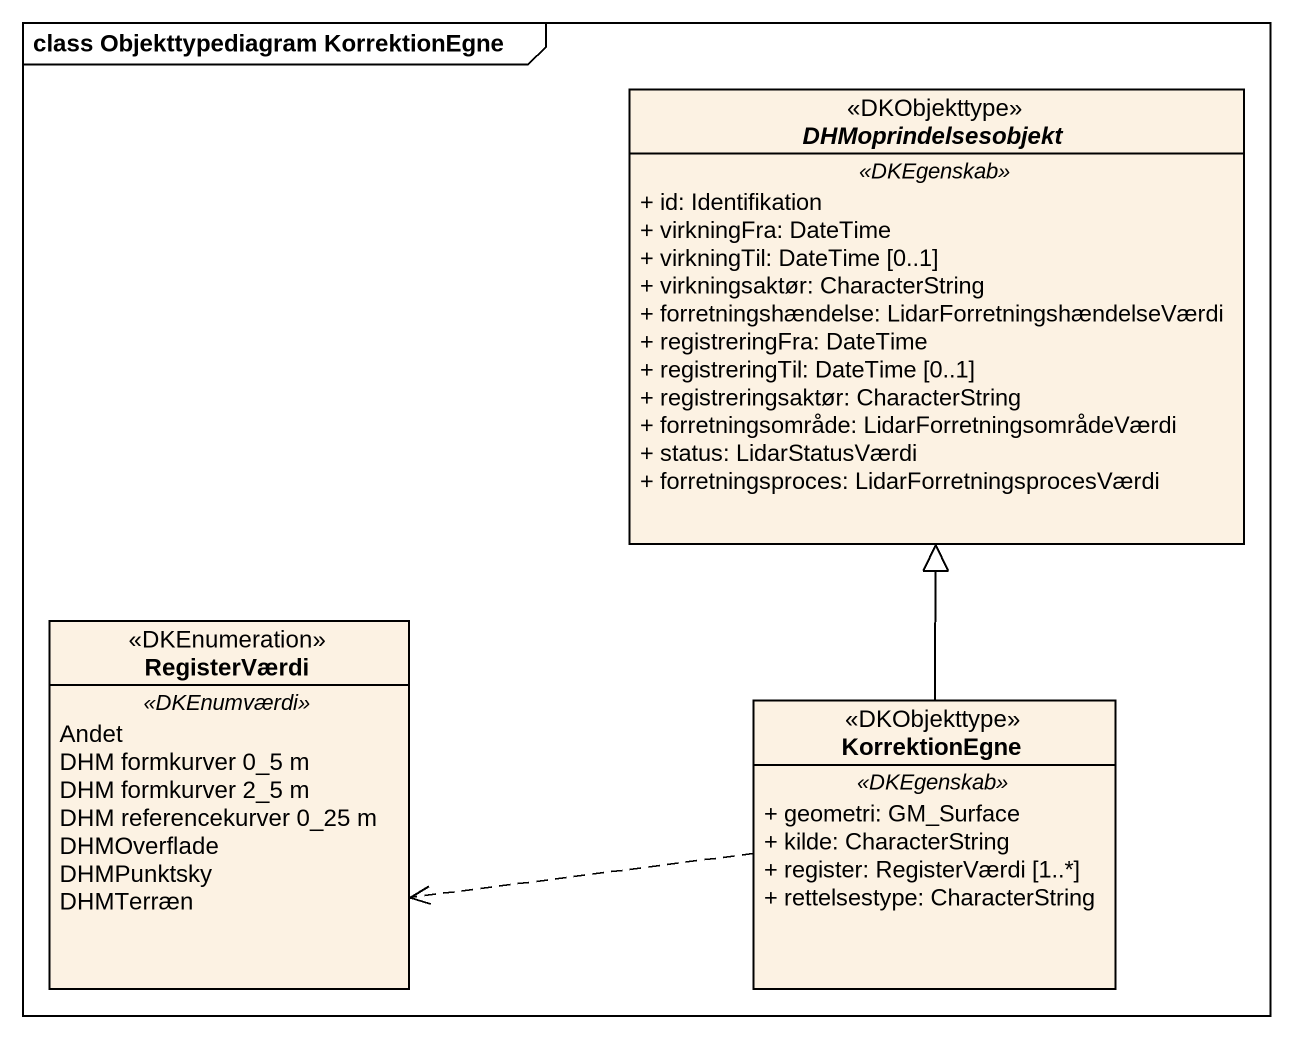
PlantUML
@startuml
mainframe class Objekttypediagram KorrektionEgne
hide circle
hide empty members
skinparam classAttributeIconSize 0
abstract class DHMoprindelsesobjekt <<DKObjekttype>> {
  .. <<DKEgenskab>> ..
  + id: Identifikation
  + virkningFra: DateTime
  + virkningTil: DateTime [0..1]
  + virkningsaktør: CharacterString
  + forretningshændelse: LidarForretningshændelseVærdi
  + registreringFra: DateTime
  + registreringTil: DateTime [0..1]
  + registreringsaktør: CharacterString
  + forretningsområde: LidarForretningsområdeVærdi
  + status: LidarStatusVærdi
  + forretningsproces: LidarForretningsprocesVærdi
}
enum RegisterVærdi <<DKEnumeration>> {
  .. <<DKEnumværdi>> ..
  Andet
  DHM formkurver 0_5 m
  DHM formkurver 2_5 m
  DHM referencekurver 0_25 m
  DHMOverflade
  DHMPunktsky
  DHMTerræn
}
class KorrektionEgne <<DKObjekttype>> {
  .. <<DKEgenskab>> ..
  + geometri: GM_Surface
  + kilde: CharacterString
  + register: RegisterVærdi [1..*]
  + rettelsestype: CharacterString
}
KorrektionEgne -up-|> DHMoprindelsesobjekt
KorrektionEgne .left.> RegisterVærdi
@enduml
